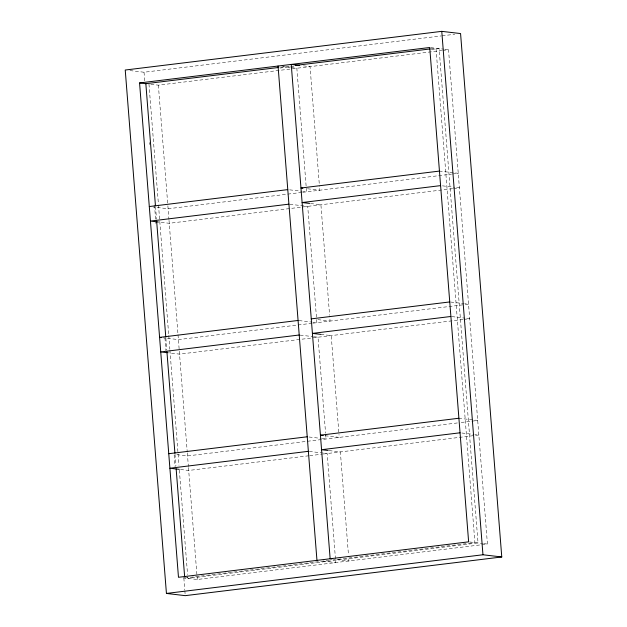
<?xml version="1.0" encoding="UTF-8"?>
<svg xmlns="http://www.w3.org/2000/svg" width="627" height="627" viewBox="0 0 627 627"><rect width="100%" height="100%" fill="white"/><g stroke="black" fill="none" stroke-linecap="round" stroke-linejoin="round"><path stroke-width="0.47" stroke-dasharray="3.13 2.35" d="M129.938 70.577L144.038 72.238L441.149 35.935M442.121 35.817L454.74 34.273M280.724 67.207L290.426 66.023M431.141 48.828L435.992 48.24L474.898 542.574L333.219 559.887M279.979 68.053L289.682 66.87M290.654 66.744L294.533 66.274M431.36 49.557L439.127 48.608L478.033 542.943L187.873 578.392L187.645 575.468M150.848 84.277L158.372 85.162L441.745 50.536M442.717 50.419L448.524 49.713L487.43 544.048L197.278 579.497L183.178 577.843M301.736 192.418L168.099 208.752L153.059 206.981M302.708 192.301L451.471 174.126M452.443 174.008L458.251 173.295L439.449 171.085M452.616 188.664L169.243 223.29L157.965 221.958M453.587 188.547L459.395 187.834L455.633 187.395M312.034 323.273L178.397 339.599L163.357 337.835M313.006 323.156L468.549 304.15L464.787 303.703M462.914 319.519L179.541 354.137L168.263 352.813M463.886 319.394L469.694 318.688L465.932 318.242M457.365 422.951L187.551 455.915L175.333 454.481M461.237 422.473L470.924 421.289M471.896 421.172L477.703 420.458L458.901 418.248M308.774 455.782L188.696 470.454L180.231 469.458M309.746 455.664L322.333 454.128M323.305 454.011L478.848 435.005L475.086 434.558M184.746 578.023L329.332 560.358M430.663 47.613L443.822 49.157M444.762 49.267L448.524 49.713M303.46 65.859L310.044 66.634L319.464 186.321M282.753 66.587L290.27 67.473M291.21 67.583L296.853 68.241L306.579 191.831L302.817 191.384M442.474 185.843L454.693 187.285M307.551 188.782L319.77 190.216L319.543 187.293M289.658 189.84L301.877 191.274M310.569 203.54L320.914 204.755L329.606 315.256M289.862 204.269L307.724 206.369L316.878 322.678L313.116 322.239M450.688 302.049L463.847 303.593M451.832 316.588L464.991 318.132M317.85 319.629L330.068 321.071L329.684 316.22M299.016 320.577L312.175 322.129M320.867 334.395L331.213 335.61L338.917 433.508M300.161 335.124L313.32 336.668M314.26 336.777L318.022 337.216L325.578 433.179M461.927 433.014L474.145 434.448M325.123 435.726L339.223 437.38L338.995 434.472M309.111 437.003L321.33 438.445M322.27 438.555L326.032 438.994L325.648 434.15M329.081 450.594L340.367 451.926L348.487 555.122M309.315 451.432L327.176 453.533L335.758 562.576L323.54 561.141M469.568 541.947L482.727 543.491M483.668 543.601L487.43 544.048M336.73 559.527L348.949 560.969L348.565 556.102M158.372 85.162L167.793 204.857M167.871 205.828L168.937 219.411M169.016 220.383L177.943 333.783M178.013 334.755L179.236 350.266M179.314 351.23L187.246 452.036M187.324 453.007L188.39 466.574M188.468 467.546L197.278 579.497M148.967 84.057L158.412 203.987M158.49 204.958L168.694 334.638M168.773 335.617L169.846 349.263M169.917 350.242L178.977 465.289M179.361 470.164L187.567 574.497M155.504 206.542L156.507 219.215M165.865 338.172L166.79 349.874M174.996 454.199L175.921 465.9M144.038 72.238L144.727 81.024M149.571 142.548L149.728 144.5M154.493 205.045L155.645 219.693M155.723 220.665L155.951 223.596M164.94 337.851L165.943 350.548M174.165 455.03L175.09 466.747M183.852 578.07L184.769 589.788M184.847 590.767L185.083 593.698"/><path stroke-width="0.94" d="M441.769 31.35L125.235 70.028L166.429 593.44L185.231 595.65L501.765 556.972L460.571 33.56L441.769 31.35L482.962 554.762L501.765 556.972M139.57 82.952L429.722 47.503L468.628 541.838L178.476 577.287L139.57 82.952L146.154 83.728M278.788 67.45L145.84 83.689L155.433 205.57M295.278 65.427L430.169 48.945M149.297 206.542L287.777 189.62M439.449 171.085L300.968 188.006L302.849 188.225M288.922 204.159L150.441 221.08L157.965 221.958M440.593 185.623L302.112 202.545L309.636 203.43M298.076 320.468L159.595 337.389L161.476 337.616M311.266 318.861L449.747 301.94M299.22 335.006L160.739 351.927L167.323 352.703M450.891 316.478L312.411 333.399L320.867 334.395M168.749 453.705L307.23 436.784M458.901 418.248L320.421 435.169L323.242 435.506M308.374 451.322L169.893 468.244L179.291 469.349M460.046 432.795L321.565 449.716L328.148 450.484M166.429 593.44L482.962 554.762M299.698 65.42L291.241 64.424L330.147 558.759L332.028 558.978M278.051 66.031L316.956 560.366M156.656 221.166L165.787 337.193M166.939 351.818L174.917 453.227M176.148 468.824L184.667 577.052"/></g></svg>
